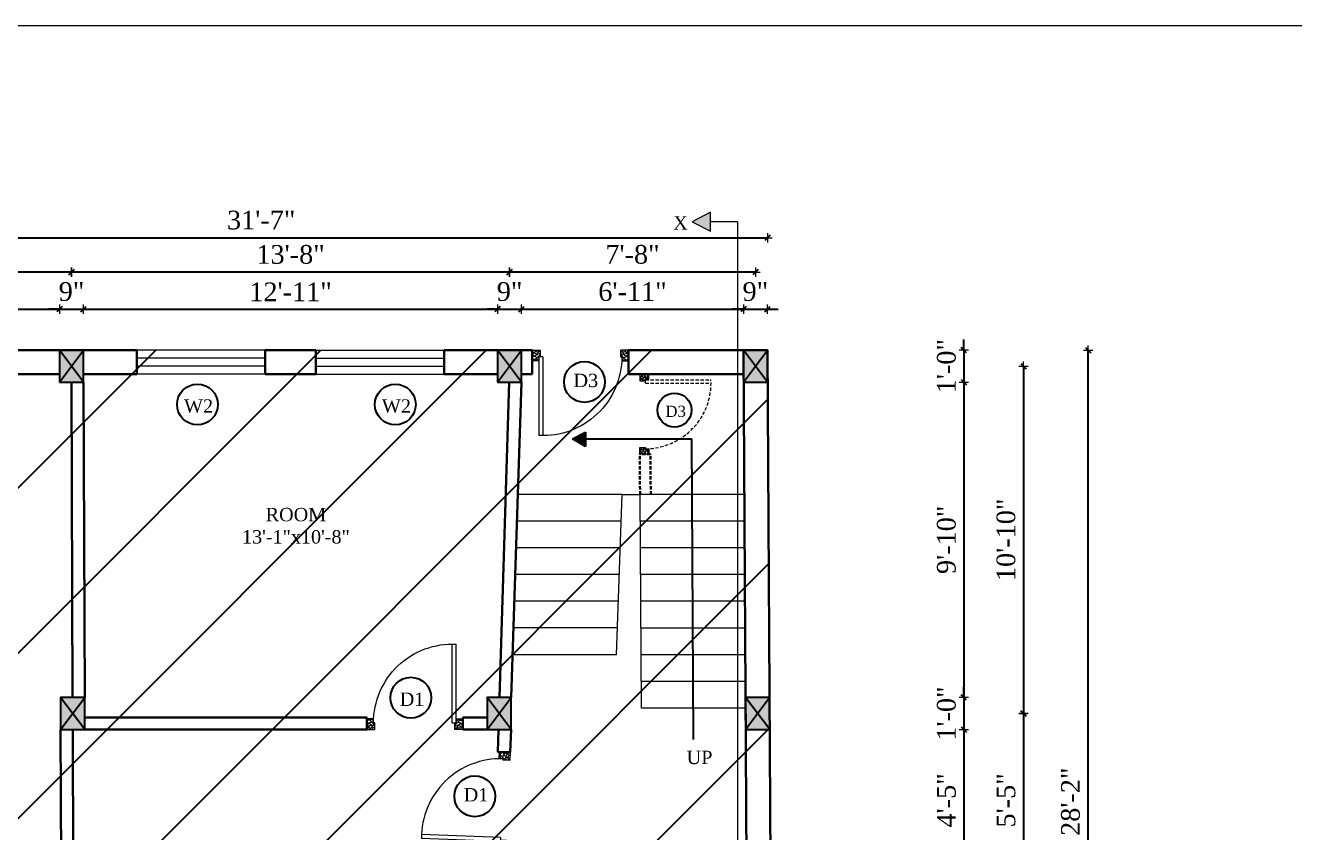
# Model space of a CAD drawing. Header units: inches. Extents: x 4069 to 291496, y -47643 to 12535.
# Drawn here: x 90554.4 to 91029.5, y 2675.7 to 2977.8 of the extents above; entities that cross this region are included whole.
import ezdxf

# ---------------------------------------------------------------- set-up
doc = ezdxf.new("R2010")
doc.units = ezdxf.units.IN
doc.header["$LTSCALE"] = 5
doc.header["$MEASUREMENT"] = 0
doc.linetypes.add('HIDDEN', pattern=[0.375, 0.25, -0.125])
for name, color, linetype, lineweight in [('A-WALL', 7, 'Continuous', 9), ('Dimension', 7, 'Continuous', 18), ('DOOR', 62, 'Continuous', 0), ('Dw', 2, 'Continuous', 18), ('ele1', 21, 'Continuous', 20), ('tefriş', 30, 'Continuous', 9)]:
    doc.layers.add(name, color=color, linetype=linetype, lineweight=lineweight)
doc.layers.add('dim line', color=7, linetype='Continuous', lineweight=15, true_color=0xfab2b2)
doc.layers.add('TEXT', color=6, linetype='Continuous')
doc.layers.add('WALL', color=7, linetype='Continuous')
doc.styles.add('ordinary', font='times.ttf')
doc.dimstyles.new('Copy of 96', dxfattribs={"dimtxt": 7, "dimasz": 4, "dimexe": 0.5, "dimexo": 0.5, "dimgap": 3, "dimtad": 1, "dimdec": 1, "dimzin": 11, "dimdsep": 46, "dimlunit": 4, "dimtxsty": 'ordinary', "dimblk": 'OBLIQUE', "dimcen": 0.09, "dimse1": 1, "dimse2": 1, "dimclrt": 6, "dimazin": 0, "dimtfac": 1, "dimtdec": 1, "dimtix": 1, "dimtmove": 2, "dimatfit": 3, "dimldrblk": 'leader', "dimfxl": 0.5, "dimfxlon": 1, "dimtolj": 1, "dimtzin": 0, "dimarcsym": 0})

# ---------------------------------------------------------------- blocks, each defined once
blk = doc.blocks.new('C1a')
at = {"color": 1, "ltscale": 5}
for p, q in [((18657.75, 4625.76), (18648.75, 4625.76)), ((18648.75, 4625.76), (18648.82, 4613.76)), ((18657.82, 4613.76), (18657.75, 4625.76)), ((18648.82, 4613.76), (18657.82, 4613.76))]:
    blk.add_line(p, q, dxfattribs=at)
blk = doc.blocks.new('A$C27B36B59')
at = {"layer": 'DOOR'}
for p, q in [((0, 4), (0, 0)), ((2.5, 4), (0, 4)), ((0, 0), (3, 0)), ((2.5, 2.5), (2.5, 4)), ((3, 2.5), (2.5, 2.5)), ((3, 0), (3, 2.5))]:
    blk.add_line(p, q, dxfattribs=at)
for centre, radius, start, end in [((-1.4, -0.54), 4.75, 22.1411, 72.838), ((1.34, 2.09), 1.64, 45.138, 144.8948), ((2.21, 0.3), 2.49, 83.3149, 152.658), ((0.13, 0.37), 2.05, 349.4875, 93.6805), ((1.96, -0.47), 2.01, 58.7447, 166.495), ((-0.06, 0.32), 1.13, 343.542, 86.947), ((2.08, -0.4), 1.17, 38.2816, 160.1519)]:
    blk.add_arc(centre, radius, start, end, dxfattribs=at)
blk = doc.blocks.new('D2')
at = {"layer": 'DOOR'}
for p, q in [((74473.95, 24047.59), (74473.95, 24018.09)), ((74473.95, 24047.59), (74475.45, 24047.59)), ((74475.45, 24047.59), (74475.45, 24018.13))]:
    blk.add_line(p, q, dxfattribs=at)
blk.add_arc((74473.95, 24047.59), 29.5, 180, 272.9146, dxfattribs=at)
at = {"layer": 'DOOR', "xscale": -1, "rotation": 180}
blk.add_blockref('A$C27B36B59', (74441.95, 24050.09), dxfattribs=at)
at = {"layer": 'DOOR', "rotation": 180}
blk.add_blockref('A$C27B36B59', (74477.95, 24050.09), dxfattribs=at)
blk = doc.blocks.new('smalldoor hidden')
at = {"layer": 'DOOR', "linetype": 'HIDDEN'}
for p, q in [((9851.61, -757.15), (9876.16, -757.15)), ((9851.61, -758.4), (9851.61, -757.15)), ((9851.61, -758.4), (9876.19, -758.4))]:
    blk.add_line(p, q, dxfattribs=at)
blk.add_arc((9851.61, -758.4), 24.58, 270, 2.9146, dxfattribs=at)
at = {"layer": 'DOOR', "linetype": 'HIDDEN', "yscale": 0.8333000000020547, "zscale": 0.8333000000002357, "rotation": 270}
for p, xscale in [((9849.52, -755.07), 0.8332999999984168), ((9849.52, -785.07), -0.8332999999984168)]:
    blk.add_blockref('A$C27B36B59', p, dxfattribs=dict(at, xscale=xscale))
blk = doc.blocks.new('x-x')
at = {"ltscale": 5}
for points in [[(11364.03, -701.52), (11364.03, -694.51), (11357.15, -698.09)], [(11364.03, -1135.52), (11364.03, -1128.51), (11357.15, -1132.09)]]:
    blk.add_hatch(color=256, dxfattribs=at).paths.add_polyline_path(points)
for p, q in [((11364.03, -694.51), (11357.15, -698.09)), ((11357.15, -698.09), (11364.03, -701.52)), ((11364.03, -701.52), (11364.03, -694.51)), ((11374.13, -698.09), (11364.03, -698.09)), ((11374.13, -698.09), (11374.13, -1132.09)), ((11364.03, -1128.51), (11357.15, -1132.09)), ((11364.03, -1135.52), (11364.03, -1128.51)), ((11357.15, -1132.09), (11364.03, -1135.52)), ((11374.13, -1132.09), (11364.03, -1132.09))]:
    blk.add_line(p, q, dxfattribs=at)
at = {"layer": 'A-WALL', "color": 1, "ltscale": 5}
blk.add_line((11374.13, -1120.09), (11374.13, -1132.09), dxfattribs=at)
at = {"layer": 'TEXT', "style": 'ordinary'}
for p in [(11350.08, -700.97), (11350.08, -1134.1)]:
    blk.add_text('X', height=5, dxfattribs=at).set_placement(p)
blk = doc.blocks.new('oblique')
at = {"color": 0, "lineweight": -2}
blk.add_line((0.25, 0.25), (-0.25, -0.25), dxfattribs=at)
at = {"layer": 'dim line', "lineweight": 9}
for p, q in [((-0.4375, 0), (0.4375, 0)), ((0, 0.4375), (0, -0.4375))]:
    blk.add_line(p, q, dxfattribs=at)
blk = doc.blocks.new('*D2202')
at = {"layer": 'A-WALL', "color": 0, "lineweight": -2, "ltscale": 50, "transparency": 16777216}
blk.add_line((90463.52, 2871.61), (90567.17, 2871.61), dxfattribs=at)
at = {"layer": 'Defpoints', "color": 0, "ltscale": 50, "transparency": 16777216}
for p in [(90567.17, 2871.61), (90463.52, 2856.3), (90567.17, 2856.3)]:
    blk.add_point(p, dxfattribs=at)
at = {"layer": 'A-WALL', "color": 0, "lineweight": -2, "ltscale": 50, "transparency": 16777216, "xscale": 4, "yscale": 4, "zscale": 4}
for p, rotation in [((90463.52, 2871.61), 180.0000000000261), ((90567.17, 2871.61), 2.605510395054913e-11)]:
    blk.add_blockref('oblique', p, dxfattribs=dict(at, rotation=rotation))
at = {"layer": 'A-WALL', "color": 6, "ltscale": 50, "transparency": 16777216, "insert": (90515.34, 2878.17), "char_height": 7, "attachment_point": 5, "style": 'ordinary'}
blk.add_mtext('\\A1;8\'-8"', dxfattribs=at)
blk = doc.blocks.new('_OBLIQUE')
at = {"color": 0, "linetype": 'ByBlock'}
blk.add_line((-0.5, -0.5), (0.5, 0.5), dxfattribs=at)
blk = doc.blocks.new('leader')
at = {"layer": 'Dimension'}
for p, q in [((0, -4.33), (0, 4.33)), ((-4.42, 0), (4.42, 0))]:
    blk.add_line(p, q, dxfattribs=at)
blk = doc.blocks.new('*D2203')
at = {"layer": 'A-WALL', "color": 0, "lineweight": -2, "ltscale": 50, "transparency": 16777216}
for p, q in [((90567.17, 2871.61), (90563.17, 2871.61)), ((90567.17, 2871.61), (90576.17, 2871.61)), ((90576.17, 2871.61), (90580.17, 2871.61))]:
    blk.add_line(p, q, dxfattribs=at)
at = {"layer": 'Defpoints', "color": 0, "ltscale": 50, "transparency": 16777216}
for p in [(90576.17, 2871.61), (90567.17, 2856.3), (90576.17, 2856.3)]:
    blk.add_point(p, dxfattribs=at)
at = {"layer": 'A-WALL', "color": 0, "lineweight": -2, "ltscale": 50, "transparency": 16777216, "xscale": 4, "yscale": 4, "zscale": 4}
for p, rotation in [((90567.17, 2871.61), 2.605915483400167e-11), ((90576.17, 2871.61), 180.0000000000261)]:
    blk.add_blockref('oblique', p, dxfattribs=dict(at, rotation=rotation))
at = {"layer": 'A-WALL', "color": 6, "ltscale": 50, "transparency": 16777216, "insert": (90571.67, 2878.18), "char_height": 7, "attachment_point": 5, "style": 'ordinary'}
blk.add_mtext('\\A1;9"', dxfattribs=at)
blk = doc.blocks.new('*D2204')
at = {"layer": 'A-WALL', "color": 0, "lineweight": -2, "ltscale": 50, "transparency": 16777216}
blk.add_line((90576.17, 2871.61), (90731.17, 2871.61), dxfattribs=at)
at = {"layer": 'Defpoints', "color": 0, "ltscale": 50, "transparency": 16777216}
for p in [(90731.17, 2871.61), (90576.17, 2856.3), (90731.17, 2856.3)]:
    blk.add_point(p, dxfattribs=at)
at = {"layer": 'A-WALL', "color": 0, "lineweight": -2, "ltscale": 50, "transparency": 16777216, "xscale": 4, "yscale": 4, "zscale": 4}
for p, rotation in [((90576.17, 2871.61), 180.0000000000261), ((90731.17, 2871.61), 2.605510395054913e-11)]:
    blk.add_blockref('oblique', p, dxfattribs=dict(at, rotation=rotation))
at = {"layer": 'A-WALL', "color": 6, "ltscale": 50, "transparency": 16777216, "insert": (90653.67, 2878.11), "char_height": 7, "attachment_point": 5, "style": 'ordinary'}
blk.add_mtext('\\A1;12\'-11"', dxfattribs=at)
blk = doc.blocks.new('*D2205')
at = {"layer": 'A-WALL', "color": 0, "lineweight": -2, "ltscale": 50, "transparency": 16777216}
for p, q in [((90731.17, 2871.61), (90727.17, 2871.61)), ((90731.17, 2871.61), (90740.17, 2871.61)), ((90740.17, 2871.61), (90744.17, 2871.61))]:
    blk.add_line(p, q, dxfattribs=at)
at = {"layer": 'Defpoints', "color": 0, "ltscale": 50, "transparency": 16777216}
for p in [(90740.17, 2871.61), (90731.17, 2856.3), (90740.17, 2856.3)]:
    blk.add_point(p, dxfattribs=at)
at = {"layer": 'A-WALL', "color": 0, "lineweight": -2, "ltscale": 50, "transparency": 16777216, "xscale": 4, "yscale": 4, "zscale": 4}
for p, rotation in [((90731.17, 2871.61), 2.605915483400167e-11), ((90740.17, 2871.61), 180.0000000000261)]:
    blk.add_blockref('oblique', p, dxfattribs=dict(at, rotation=rotation))
at = {"layer": 'A-WALL', "color": 6, "ltscale": 50, "transparency": 16777216, "insert": (90735.67, 2878.18), "char_height": 7, "attachment_point": 5, "style": 'ordinary'}
blk.add_mtext('\\A1;9"', dxfattribs=at)
blk = doc.blocks.new('*D2206')
at = {"layer": 'A-WALL', "color": 0, "lineweight": -2, "ltscale": 50, "transparency": 16777216}
blk.add_line((90740.17, 2871.61), (90823.17, 2871.61), dxfattribs=at)
at = {"layer": 'Defpoints', "color": 0, "ltscale": 50, "transparency": 16777216}
for p in [(90823.17, 2871.61), (90740.17, 2856.3), (90823.17, 2856.3)]:
    blk.add_point(p, dxfattribs=at)
at = {"layer": 'A-WALL', "color": 0, "lineweight": -2, "ltscale": 50, "transparency": 16777216, "xscale": 4, "yscale": 4, "zscale": 4}
for p, rotation in [((90740.17, 2871.61), 180.0000000000261), ((90823.17, 2871.61), 2.605510395054913e-11)]:
    blk.add_blockref('oblique', p, dxfattribs=dict(at, rotation=rotation))
at = {"layer": 'A-WALL', "color": 6, "ltscale": 50, "transparency": 16777216, "insert": (90781.67, 2878.17), "char_height": 7, "attachment_point": 5, "style": 'ordinary'}
blk.add_mtext('\\A1;6\'-11"', dxfattribs=at)
blk = doc.blocks.new('*D2207')
at = {"layer": 'A-WALL', "color": 0, "lineweight": -2, "ltscale": 50, "transparency": 16777216}
for p, q in [((90823.17, 2871.61), (90819.17, 2871.61)), ((90823.17, 2871.61), (90832.17, 2871.61)), ((90832.17, 2871.61), (90836.17, 2871.61))]:
    blk.add_line(p, q, dxfattribs=at)
at = {"layer": 'Defpoints', "color": 0, "ltscale": 50, "transparency": 16777216}
for p in [(90832.17, 2871.61), (90823.17, 2856.3), (90832.17, 2856.3)]:
    blk.add_point(p, dxfattribs=at)
at = {"layer": 'A-WALL', "color": 0, "lineweight": -2, "ltscale": 50, "transparency": 16777216, "xscale": 4, "yscale": 4, "zscale": 4}
for p, rotation in [((90823.17, 2871.61), 2.605915483400167e-11), ((90832.17, 2871.61), 180.0000000000261)]:
    blk.add_blockref('oblique', p, dxfattribs=dict(at, rotation=rotation))
at = {"layer": 'A-WALL', "color": 6, "ltscale": 50, "transparency": 16777216, "insert": (90827.67, 2878.18), "char_height": 7, "attachment_point": 5, "style": 'ordinary'}
blk.add_mtext('\\A1;9"', dxfattribs=at)
blk = doc.blocks.new('*D2208')
at = {"layer": 'A-WALL', "color": 0, "lineweight": -2, "ltscale": 50, "transparency": 16777216}
blk.add_line((90827.67, 2885.51), (90735.67, 2885.51), dxfattribs=at)
at = {"layer": 'Defpoints', "color": 0, "ltscale": 50, "transparency": 16777216}
for p in [(90735.67, 2885.51), (90735.67, 2856.3), (90827.67, 2856.3)]:
    blk.add_point(p, dxfattribs=at)
at = {"layer": 'A-WALL', "color": 0, "lineweight": -2, "ltscale": 50, "transparency": 16777216, "xscale": 4, "yscale": 4, "zscale": 4, "rotation": 180}
blk.add_blockref('oblique', (90735.67, 2885.51), dxfattribs=at)
at = {"layer": 'A-WALL', "color": 0, "lineweight": -2, "ltscale": 50, "transparency": 16777216, "xscale": 4, "yscale": 4, "zscale": 4}
blk.add_blockref('oblique', (90827.67, 2885.51), dxfattribs=at)
at = {"layer": 'A-WALL', "color": 6, "ltscale": 50, "transparency": 16777216, "insert": (90781.67, 2892.08), "char_height": 7, "attachment_point": 5, "style": 'ordinary'}
blk.add_mtext('\\A1;7\'-8"', dxfattribs=at)
blk = doc.blocks.new('*D2209')
at = {"layer": 'A-WALL', "color": 0, "lineweight": -2, "ltscale": 50, "transparency": 16777216}
blk.add_line((90735.67, 2885.51), (90571.67, 2885.51), dxfattribs=at)
at = {"layer": 'Defpoints', "color": 0, "ltscale": 50, "transparency": 16777216}
for p in [(90571.67, 2885.51), (90571.67, 2856.3), (90735.67, 2856.3)]:
    blk.add_point(p, dxfattribs=at)
at = {"layer": 'A-WALL', "color": 0, "lineweight": -2, "ltscale": 50, "transparency": 16777216, "xscale": 4, "yscale": 4, "zscale": 4, "rotation": 180}
blk.add_blockref('oblique', (90571.67, 2885.51), dxfattribs=at)
at = {"layer": 'A-WALL', "color": 0, "lineweight": -2, "ltscale": 50, "transparency": 16777216, "xscale": 4, "yscale": 4, "zscale": 4}
blk.add_blockref('oblique', (90735.67, 2885.51), dxfattribs=at)
at = {"layer": 'A-WALL', "color": 6, "ltscale": 50, "transparency": 16777216, "insert": (90653.67, 2892.07), "char_height": 7, "attachment_point": 5, "style": 'ordinary'}
blk.add_mtext('\\A1;13\'-8"', dxfattribs=at)
blk = doc.blocks.new('*D2210')
at = {"layer": 'A-WALL', "color": 0, "lineweight": -2, "ltscale": 50, "transparency": 16777216}
blk.add_line((90571.67, 2885.51), (90458.34, 2885.51), dxfattribs=at)
at = {"layer": 'Defpoints', "color": 0, "ltscale": 50, "transparency": 16777216}
for p in [(90458.34, 2885.51), (90458.34, 2856.3), (90571.67, 2856.3)]:
    blk.add_point(p, dxfattribs=at)
at = {"layer": 'A-WALL', "color": 0, "lineweight": -2, "ltscale": 50, "transparency": 16777216, "xscale": 4, "yscale": 4, "zscale": 4, "rotation": 180}
blk.add_blockref('oblique', (90458.34, 2885.51), dxfattribs=at)
at = {"layer": 'A-WALL', "color": 0, "lineweight": -2, "ltscale": 50, "transparency": 16777216, "xscale": 4, "yscale": 4, "zscale": 4}
blk.add_blockref('oblique', (90571.67, 2885.51), dxfattribs=at)
at = {"layer": 'A-WALL', "color": 6, "ltscale": 50, "transparency": 16777216, "insert": (90515, 2892.08), "char_height": 7, "attachment_point": 5, "style": 'ordinary'}
blk.add_mtext('\\A1;9\'-5"', dxfattribs=at)
blk = doc.blocks.new('*D1980')
at = {"layer": 'A-WALL', "color": 0, "lineweight": -2, "ltscale": 50, "transparency": 16777216}
blk.add_line((90453.17, 2898.36), (90832.17, 2898.36), dxfattribs=at)
at = {"layer": 'Defpoints', "color": 0, "ltscale": 50, "transparency": 16777216}
for p in [(90832.17, 2898.36), (90453.17, 2856.3), (90832.17, 2856.3)]:
    blk.add_point(p, dxfattribs=at)
at = {"layer": 'A-WALL', "color": 0, "lineweight": -2, "ltscale": 50, "transparency": 16777216, "xscale": 4, "yscale": 4, "zscale": 4, "rotation": 180}
blk.add_blockref('oblique', (90453.17, 2898.36), dxfattribs=at)
at = {"layer": 'A-WALL', "color": 0, "lineweight": -2, "ltscale": 50, "transparency": 16777216, "xscale": 4, "yscale": 4, "zscale": 4}
blk.add_blockref('oblique', (90832.17, 2898.36), dxfattribs=at)
at = {"layer": 'A-WALL', "color": 6, "ltscale": 50, "transparency": 16777216, "insert": (90642.67, 2904.93), "char_height": 7, "attachment_point": 5, "style": 'ordinary'}
blk.add_mtext('\\A1;31\'-7"', dxfattribs=at)
blk = doc.blocks.new('*D2213')
at = {"layer": 'A-WALL', "color": 0, "lineweight": -2, "ltscale": 50, "transparency": 16777216}
for p, q in [((90905.77, 2856.3), (90905.77, 2860.3)), ((90905.77, 2856.3), (90905.77, 2844.3)), ((90905.77, 2844.3), (90905.77, 2840.3))]:
    blk.add_line(p, q, dxfattribs=at)
at = {"layer": 'Defpoints', "color": 0, "ltscale": 50, "transparency": 16777216}
for p in [(90832.17, 2856.3), (90832.24, 2844.3), (90905.77, 2844.3)]:
    blk.add_point(p, dxfattribs=at)
at = {"layer": 'A-WALL', "color": 0, "lineweight": -2, "ltscale": 50, "transparency": 16777216, "xscale": 4, "yscale": 4, "zscale": 4}
for p, rotation in [((90905.77, 2856.3), 270), ((90905.77, 2844.3), 90)]:
    blk.add_blockref('oblique', p, dxfattribs=dict(at, rotation=rotation))
at = {"layer": 'A-WALL', "color": 6, "ltscale": 50, "transparency": 16777216, "insert": (90899.21, 2850.3), "char_height": 7, "attachment_point": 5, "rotation": 90, "style": 'ordinary'}
blk.add_mtext('\\A1;1\'-0"', dxfattribs=at)
blk = doc.blocks.new('*D2214')
at = {"layer": 'A-WALL', "color": 0, "lineweight": -2, "ltscale": 50, "transparency": 16777216}
blk.add_line((90905.77, 2844.3), (90905.77, 2726.3), dxfattribs=at)
at = {"layer": 'Defpoints', "color": 0, "ltscale": 50, "transparency": 16777216}
for p in [(90832.24, 2844.3), (90832.96, 2726.3), (90905.77, 2726.3)]:
    blk.add_point(p, dxfattribs=at)
at = {"layer": 'A-WALL', "color": 0, "lineweight": -2, "ltscale": 50, "transparency": 16777216, "xscale": 4, "yscale": 4, "zscale": 4}
for p, rotation in [((90905.77, 2844.3), 90), ((90905.77, 2726.3), 270)]:
    blk.add_blockref('oblique', p, dxfattribs=dict(at, rotation=rotation))
at = {"layer": 'A-WALL', "color": 6, "ltscale": 50, "transparency": 16777216, "insert": (90899.2, 2785.3), "char_height": 7, "attachment_point": 5, "rotation": 90, "style": 'ordinary'}
blk.add_mtext('\\A1;9\'-10"', dxfattribs=at)
blk = doc.blocks.new('*D2215')
at = {"layer": 'A-WALL', "color": 0, "lineweight": -2, "ltscale": 50, "transparency": 16777216}
for p, q in [((90905.77, 2726.3), (90905.77, 2730.3)), ((90905.77, 2726.3), (90905.77, 2714.3)), ((90905.77, 2714.3), (90905.77, 2710.3))]:
    blk.add_line(p, q, dxfattribs=at)
at = {"layer": 'Defpoints', "color": 0, "ltscale": 50, "transparency": 16777216}
for p in [(90832.96, 2726.3), (90833.04, 2714.3), (90905.77, 2714.3)]:
    blk.add_point(p, dxfattribs=at)
at = {"layer": 'A-WALL', "color": 0, "lineweight": -2, "ltscale": 50, "transparency": 16777216, "xscale": 4, "yscale": 4, "zscale": 4}
for p, rotation in [((90905.77, 2726.3), 270), ((90905.77, 2714.3), 90)]:
    blk.add_blockref('oblique', p, dxfattribs=dict(at, rotation=rotation))
at = {"layer": 'A-WALL', "color": 6, "ltscale": 50, "transparency": 16777216, "insert": (90899.21, 2720.3), "char_height": 7, "attachment_point": 5, "rotation": 90, "style": 'ordinary'}
blk.add_mtext('\\A1;1\'-0"', dxfattribs=at)
blk = doc.blocks.new('*D2216')
at = {"layer": 'A-WALL', "color": 0, "lineweight": -2, "ltscale": 50, "transparency": 16777216}
blk.add_line((90905.77, 2714.3), (90905.77, 2661.3), dxfattribs=at)
at = {"layer": 'Defpoints', "color": 0, "ltscale": 50, "transparency": 16777216}
for p in [(90833.04, 2714.3), (90833.36, 2661.3), (90905.77, 2661.3)]:
    blk.add_point(p, dxfattribs=at)
at = {"layer": 'A-WALL', "color": 0, "lineweight": -2, "ltscale": 50, "transparency": 16777216, "xscale": 4, "yscale": 4, "zscale": 4}
for p, rotation in [((90905.77, 2714.3), 90), ((90905.77, 2661.3), 270)]:
    blk.add_blockref('oblique', p, dxfattribs=dict(at, rotation=rotation))
at = {"layer": 'A-WALL', "color": 6, "ltscale": 50, "transparency": 16777216, "insert": (90899.21, 2687.8), "char_height": 7, "attachment_point": 5, "rotation": 90, "style": 'ordinary'}
blk.add_mtext('\\A1;4\'-5"', dxfattribs=at)
blk = doc.blocks.new('*D2220')
at = {"layer": 'A-WALL', "color": 0, "lineweight": -2, "ltscale": 50, "transparency": 16777216}
blk.add_line((90928.07, 2850.3), (90928.07, 2720.3), dxfattribs=at)
at = {"layer": 'Defpoints', "color": 0, "ltscale": 50, "transparency": 16777216}
for p in [(90832.2, 2850.3), (90833, 2720.3), (90928.07, 2720.3)]:
    blk.add_point(p, dxfattribs=at)
at = {"layer": 'A-WALL', "color": 0, "lineweight": -2, "ltscale": 50, "transparency": 16777216, "xscale": 4, "yscale": 4, "zscale": 4}
for p, rotation in [((90928.07, 2850.3), 90), ((90928.07, 2720.3), 270)]:
    blk.add_blockref('oblique', p, dxfattribs=dict(at, rotation=rotation))
at = {"layer": 'A-WALL', "color": 6, "ltscale": 50, "transparency": 16777216, "insert": (90921.51, 2785.3), "char_height": 7, "attachment_point": 5, "rotation": 90, "style": 'ordinary'}
blk.add_mtext('\\A1;10\'-10"', dxfattribs=at)
blk = doc.blocks.new('*D2221')
at = {"layer": 'A-WALL', "color": 0, "lineweight": -2, "ltscale": 50, "transparency": 16777216}
blk.add_line((90928.07, 2720.3), (90928.07, 2655.3), dxfattribs=at)
at = {"layer": 'Defpoints', "color": 0, "ltscale": 50, "transparency": 16777216}
for p in [(90833, 2720.3), (90833.4, 2655.3), (90928.07, 2655.3)]:
    blk.add_point(p, dxfattribs=at)
at = {"layer": 'A-WALL', "color": 0, "lineweight": -2, "ltscale": 50, "transparency": 16777216, "xscale": 4, "yscale": 4, "zscale": 4}
for p, rotation in [((90928.07, 2720.3), 90), ((90928.07, 2655.3), 270)]:
    blk.add_blockref('oblique', p, dxfattribs=dict(at, rotation=rotation))
at = {"layer": 'A-WALL', "color": 6, "ltscale": 50, "transparency": 16777216, "insert": (90921.51, 2687.8), "char_height": 7, "attachment_point": 5, "rotation": 90, "style": 'ordinary'}
blk.add_mtext('\\A1;5\'-5"', dxfattribs=at)
blk = doc.blocks.new('*D2223')
at = {"layer": 'A-WALL', "color": 0, "lineweight": -2, "ltscale": 50, "transparency": 16777216}
blk.add_line((90952.23, 2518.3), (90952.23, 2856.3), dxfattribs=at)
at = {"layer": 'Defpoints', "color": 0, "ltscale": 50, "transparency": 16777216}
for p in [(90832.17, 2856.3), (90952.23, 2856.3), (90834.24, 2518.3)]:
    blk.add_point(p, dxfattribs=at)
at = {"layer": 'A-WALL', "color": 0, "lineweight": -2, "ltscale": 50, "transparency": 16777216, "xscale": 4, "yscale": 4, "zscale": 4}
for p, rotation in [((90952.23, 2856.3), 90), ((90952.23, 2518.3), 270)]:
    blk.add_blockref('oblique', p, dxfattribs=dict(at, rotation=rotation))
at = {"layer": 'A-WALL', "color": 6, "ltscale": 50, "transparency": 16777216, "insert": (90945.67, 2687.3), "char_height": 7, "attachment_point": 5, "rotation": 90, "style": 'ordinary'}
blk.add_mtext('\\A1;28\'-2"', dxfattribs=at)

msp = doc.modelspace()

# ---------------------------------------------------------------- hatches: boundary and pattern name
at = {"layer": 'WALL', "linetype": 'ByBlock', "ltscale": 5, "true_color": 0xf8991e}
h = msp.add_hatch(dxfattribs=at)
h.set_pattern_fill('ANSI31', color=30, scale=350)
h.set_pattern_definition([(45, (83816.94, 5103.35), (-30.93592, 30.93592), [])])
h.paths.add_polyline_path([(90261.24429, 2518.29725), (90453.1654, 2856.29725), (90832.1654, 2856.29725), (90833.65384, 2614.29725), (90882.24429, 2614.29725), (90882.24429, 2524.29725), (90834.24429, 2524.29725), (90834.24429, 2518.29725)])
h = msp.add_hatch(color=30, dxfattribs=at)
h.dxf.hatch_style = 1
h.paths.add_polyline_path([(90571.66532, 2850.29725), (90567.16532, 2844.29725), (90576.16532, 2844.29725)])
h.paths.add_polyline_path([(90576.16532, 2844.29725), (90576.16532, 2856.29725), (90571.66532, 2850.29725)])
h.paths.add_polyline_path([(90571.66532, 2850.29725), (90576.16532, 2856.29725), (90567.16532, 2856.29725)])
h.paths.add_polyline_path([(90567.16532, 2856.29725), (90567.16532, 2844.29725), (90571.66532, 2850.29725)])
h = msp.add_hatch(color=30, dxfattribs=at)
h.dxf.hatch_style = 1
h.paths.add_polyline_path([(90735.66532, 2850.29725), (90731.16532, 2844.29725), (90740.16532, 2844.29725)])
h.paths.add_polyline_path([(90740.16532, 2844.29725), (90740.16532, 2856.29725), (90735.66532, 2850.29725)])
h.paths.add_polyline_path([(90735.66532, 2850.29725), (90740.16532, 2856.29725), (90731.16532, 2856.29725)])
h.paths.add_polyline_path([(90731.16532, 2856.29725), (90731.16532, 2844.29725), (90735.66532, 2850.29725)])
h = msp.add_hatch(color=30, dxfattribs=at)
h.dxf.hatch_style = 1
h.paths.add_polyline_path([(90832.23921, 2844.29725), (90827.70222, 2850.29725), (90823.23904, 2844.29725)])
h.paths.add_polyline_path([(90832.23921, 2844.29725), (90832.1654, 2856.29725), (90827.70222, 2850.29725)])
h.paths.add_polyline_path([(90832.1654, 2856.29725), (90823.16523, 2856.29725), (90827.70222, 2850.29725)])
h.paths.add_polyline_path([(90827.70222, 2850.29725), (90823.16523, 2856.29725), (90823.23904, 2844.29725)])
at = {"layer": 'WALL', "linetype": 'ByBlock', "ltscale": 5}
msp.add_hatch(color=2, dxfattribs=at).paths.add_polyline_path([(90759.26966, 2823.13222), (90764.1308, 2825.5348), (90764.1308, 2820.28656)])
at = {"layer": 'WALL', "linetype": 'ByBlock', "ltscale": 5, "true_color": 0xf8991e}
h = msp.add_hatch(color=30, dxfattribs=at)
h.dxf.hatch_style = 1
h.paths.add_polyline_path([(90572.09555, 2720.29725), (90567.59555, 2714.29725), (90576.59555, 2714.29725)])
h.paths.add_polyline_path([(90576.59555, 2714.29725), (90576.59555, 2726.29725), (90572.09555, 2720.29725)])
h.paths.add_polyline_path([(90572.09555, 2720.29725), (90576.59555, 2726.29725), (90567.59555, 2726.29725)])
h.paths.add_polyline_path([(90567.59555, 2726.29725), (90567.59555, 2714.29725), (90572.09555, 2720.29725)])
h = msp.add_hatch(color=30, dxfattribs=at)
h.dxf.hatch_style = 1
h.paths.add_polyline_path([(90731.70905, 2720.29725), (90727.20905, 2714.29725), (90736.20905, 2714.29725)])
h.paths.add_polyline_path([(90736.20905, 2714.29725), (90736.20905, 2726.29725), (90731.70905, 2720.29725)])
h.paths.add_polyline_path([(90731.70905, 2720.29725), (90736.20905, 2726.29725), (90727.20905, 2726.29725)])
h.paths.add_polyline_path([(90727.20905, 2726.29725), (90727.20905, 2714.29725), (90731.70905, 2720.29725)])
h = msp.add_hatch(color=30, dxfattribs=at)
h.dxf.hatch_style = 1
h.paths.add_polyline_path([(90833.03878, 2714.29725), (90828.50179, 2720.29725), (90824.03861, 2714.29725)])
h.paths.add_polyline_path([(90833.03878, 2714.29725), (90832.96497, 2726.29725), (90828.50179, 2720.29725)])
h.paths.add_polyline_path([(90832.96497, 2726.29725), (90823.9648, 2726.29725), (90828.50179, 2720.29725)])
h.paths.add_polyline_path([(90828.50179, 2720.29725), (90823.9648, 2726.29725), (90824.03861, 2714.29725)])

# ---------------------------------------------------------------- linework, layer by layer
at = {"color": 1, "ltscale": 5}
for p, q in [((90567.16532, 2844.29725), (90576.16532, 2856.29725)), ((90576.16532, 2844.29725), (90567.16532, 2856.29725)), ((90731.16532, 2844.29725), (90740.16532, 2856.29725)), ((90740.16532, 2844.29725), (90731.16532, 2856.29725)), ((90832.23921, 2844.29725), (90823.16523, 2856.29725)), ((90823.23904, 2844.29725), (90832.1654, 2856.29725)), ((90738.75716, 2792.29733), (90738.42225, 2792.30855)), ((90567.59555, 2714.29725), (90576.59555, 2726.29725)), ((90576.59555, 2714.29725), (90567.59555, 2726.29725)), ((90727.20905, 2714.29725), (90736.20905, 2726.29725)), ((90736.20905, 2714.29725), (90727.20905, 2726.29725)), ((90833.03878, 2714.29725), (90823.9648, 2726.29725)), ((90824.03861, 2714.29725), (90832.96497, 2726.29725))]:
    msp.add_line(p, q, dxfattribs=at)
at = {"layer": 'A-WALL', "lineweight": 30}
for p, q in [((90596.16532, 2856.29725), (90548.78503, 2856.29725)), ((90596.16532, 2856.29725), (90596.16532, 2847.29725)), ((90663.16532, 2856.29725), (90644.16532, 2856.29725)), ((90644.16532, 2856.29725), (90644.16532, 2847.29725)), ((90663.16532, 2856.29725), (90663.16532, 2847.29725)), ((90740.16532, 2856.29725), (90711.16532, 2856.29725)), ((90711.16532, 2856.29725), (90711.16532, 2847.29725)), ((90744.1654, 2856.29725), (90740.16532, 2856.29725)), ((90744.1654, 2856.29725), (90744.1654, 2847.29725)), ((90832.1654, 2856.29725), (90780.1654, 2856.29725)), ((90780.1654, 2856.29725), (90780.1654, 2847.29725)), ((90825.24412, 2518.29725), (90823.16523, 2856.29725)), ((90833.65384, 2614.29725), (90832.1654, 2856.29725)), ((90567.16532, 2847.29725), (90548.78503, 2847.29725)), ((90596.16532, 2847.29725), (90576.16532, 2847.29725)), ((90663.16532, 2847.29725), (90644.16532, 2847.29725)), ((90731.16532, 2847.29725), (90711.16532, 2847.29725)), ((90744.1654, 2847.29725), (90740.16532, 2847.29725)), ((90823.22059, 2847.29725), (90780.1654, 2847.29725)), ((90572.07569, 2726.29725), (90571.68517, 2844.29725)), ((90576.59555, 2726.29725), (90576.16532, 2844.29725)), ((90735.48272, 2844.29725), (90731.89164, 2726.29725)), ((90740.16532, 2844.29725), (90736.20905, 2726.29725)), ((90576.59555, 2718.79725), (90682.20905, 2718.79725)), ((90682.20905, 2718.79725), (90682.20905, 2714.29725)), ((90718.20905, 2718.79725), (90727.20905, 2718.79725)), ((90718.20905, 2718.79725), (90718.20905, 2714.29725)), ((90567.81066, 2661.29725), (90567.59555, 2714.29725)), ((90572.31063, 2661.31552), (90572.09551, 2714.31552)), ((90576.59555, 2714.29725), (90682.20905, 2714.29725)), ((90718.20905, 2714.29725), (90727.20905, 2714.29725)), ((90731.52645, 2714.29725), (90731.26777, 2705.79725)), ((90736.20905, 2714.29725), (90735.8918, 2705.79725)), ((90731.26777, 2705.79725), (90735.8918, 2705.79725))]:
    msp.add_line(p, q, dxfattribs=at)
at = {"layer": 'A-WALL', "linetype": 'HIDDEN', "lineweight": 30}
for p, q in [((90784.49736, 2802.29733), (90784.40495, 2817.32242)), ((90788.40502, 2817.32242), (90784.40495, 2817.32242)), ((90788.49744, 2802.29733), (90788.40502, 2817.32242))]:
    msp.add_line(p, q, dxfattribs=at)
at = {"layer": 'Dw', "color": 3}
for p, q in [((90644.16532, 2856.29725), (90596.16532, 2856.29725)), ((90663.16532, 2856.29725), (90711.16532, 2856.29725)), ((90644.16532, 2853.29725), (90596.16532, 2853.29725)), ((90663.16532, 2853.29725), (90711.16532, 2853.29725)), ((90644.16532, 2850.29725), (90596.16532, 2850.29725)), ((90644.16532, 2847.29725), (90596.16532, 2847.29725)), ((90663.16532, 2850.29725), (90711.16532, 2850.29725)), ((90663.16532, 2847.29725), (90711.16532, 2847.29725))]:
    msp.add_line(p, q, dxfattribs=at)
at = {"layer": 'ele1'}
msp.add_lwpolyline([(90199.57197, 2977.82099), (93284.53642, 2977.82099), (93284.53642, 822.48801), (90199.57197, 822.48801)], close=True, dxfattribs=at)
msp.add_lwpolyline([(90199.57197, 2977.82099), (93284.53642, 2977.82099), (93284.53642, 822.48801), (90199.57197, 822.48801)], close=True, dxfattribs=at)
at = {"layer": 'tefriş', "ltscale": 5}
for p, q in [((90777.75716, 2802.29733), (90738.75716, 2802.29733)), ((90775.74549, 2742.29733), (90777.75716, 2802.29733)), ((90777.75716, 2802.29733), (90784.49736, 2802.29733)), ((90823.49736, 2802.29733), (90784.49736, 2802.29733)), ((90784.98941, 2722.29733), (90784.49736, 2802.29733)), ((90777.42225, 2792.30855), (90738.42225, 2792.30855)), ((90823.55888, 2792.29468), (90784.55888, 2792.29468)), ((90777.08735, 2782.31978), (90738.08735, 2782.31978)), ((90823.62039, 2782.29506), (90784.62039, 2782.29506)), ((90776.75245, 2772.33101), (90737.75245, 2772.33101)), ((90823.68188, 2772.29733), (90784.68188, 2772.29733)), ((90776.41605, 2762.29733), (90737.41605, 2762.29733)), ((90823.74339, 2762.29581), (90784.74339, 2762.29581)), ((90776.08265, 2752.35347), (90737.08265, 2752.35347)), ((90823.8049, 2752.29619), (90784.8049, 2752.29619)), ((90775.74549, 2742.29733), (90736.74549, 2742.29733)), ((90823.8664, 2742.29657), (90784.8664, 2742.29657)), ((90823.9279, 2732.29695), (90784.9279, 2732.29695)), ((90823.98941, 2722.29733), (90784.98941, 2722.29733))]:
    msp.add_line(p, q, dxfattribs=at)
at = {"layer": 'TEXT'}
for centre, radius in [((90763.69179, 2844.37764), 7.64038), ((90618.79705, 2835.94848), 7.64038), ((90692.86479, 2835.94848), 7.64038), ((90797.40016, 2833.86994), 6.36673), ((90698.68266, 2726.21686), 7.64038), ((90722.62854, 2689.32364), 7.64038)]:
    msp.add_circle(centre, radius, dxfattribs=at)
at = {"layer": 'WALL', "color": 2, "linetype": 'ByBlock', "ltscale": 5}
for p, q in [((90759.26966, 2823.13222), (90764.1308, 2825.5348)), ((90764.1308, 2820.28656), (90759.26966, 2823.13222)), ((90764.1308, 2825.5348), (90764.1308, 2820.28656)), ((90764.1308, 2823.13222), (90803.86922, 2823.13222)), ((90804.56168, 2710.54599), (90803.86922, 2823.13222))]:
    msp.add_line(p, q, dxfattribs=at)
for points in [[(90567.16532, 2844.29725), (90576.16532, 2844.29725), (90576.16532, 2856.29725), (90567.16532, 2856.29725)], [(90731.16532, 2844.29725), (90740.16532, 2844.29725), (90740.16532, 2856.29725), (90731.16532, 2856.29725)], [(90823.16523, 2856.29725), (90823.23904, 2844.29725), (90832.23921, 2844.29725), (90832.1654, 2856.29725)], [(90567.59555, 2714.29725), (90576.59555, 2714.29725), (90576.59555, 2726.29725), (90567.59555, 2726.29725)], [(90727.20905, 2714.29725), (90736.20905, 2714.29725), (90736.20905, 2726.29725), (90727.20905, 2726.29725)], [(90823.9648, 2726.29725), (90824.03861, 2714.29725), (90833.03878, 2714.29725), (90832.96497, 2726.29725)]]:
    msp.add_lwpolyline(points, close=True, dxfattribs=at)

# ---------------------------------------------------------------- block references
at = {"layer": 'A-WALL', "color": 1}
for name, p in [('x-x', (79446.82767, 3602.38821)), ('smalldoor hidden', (80934.8819, 3602.38821))]:
    msp.add_blockref(name, p, dxfattribs=at)
at = {"layer": 'WALL', "color": 2, "linetype": 'ByBlock', "xscale": -1}
msp.add_blockref('D2', (165222.11663, -21193.79067), dxfattribs=at)
at = {"layer": 'WALL', "color": 2, "linetype": 'ByBlock', "ltscale": 5}
for p in [(72174.41999, -1769.46192), (72175.21956, -1899.46192)]:
    msp.add_blockref('C1a', p, dxfattribs=at)
at = {"layer": 'WALL', "color": 2, "linetype": 'ByBlock', "xscale": -1, "rotation": 180}
msp.add_blockref('D2', (16240.25782, 26764.38517), dxfattribs=at)
at = {"layer": 'WALL', "color": 2, "linetype": 'ByBlock', "rotation": 267.8625062016944}
msp.add_blockref('D2', (69479.04695, 77992.93853), dxfattribs=at)

# ---------------------------------------------------------------- texts
at = {"layer": 'TEXT', "style": 'ordinary'}
for s, height, rotation, p in [('D3', 5, 0.0003881, (90759.59382, 2842.45251)), ('W2', 5, 0.0003881, (90613.76405, 2832.88436)), ('W2', 5, 0.0003881, (90687.8318, 2832.88436)), ('D3', 4.1665, 359.9996119, (90793.98529, 2831.31666)), ('D1', 5, 0.0003881, (90694.53264, 2723.15275)), ('UP', 5, 359.9996119, (90801.95349, 2701.3911)), ('D1', 5, 359.9996119, (90718.47849, 2687.39857))]:
    msp.add_text(s, height=height, rotation=rotation, dxfattribs=at).set_placement(p)
at = {"layer": 'TEXT', "insert": (90655.6597, 2783.85425), "char_height": 5, "attachment_point": 8, "rotation": 359.9996119, "style": 'ordinary'}
msp.add_mtext_dynamic_manual_height_columns('ROOM\\P13\'-1"x10\'-8"', width=101.5687276, gutter_width=1720.71691, heights=[0], dxfattribs=at)

# ---------------------------------------------------------------- dimensions: what is measured, and where the dimension line sits
at = {"layer": 'A-WALL', "ltscale": 50}
for base, p1, p2, picture, middle in [((90832.1654, 2898.35605), (90453.1654, 2856.29725), (90832.1654, 2856.29725), '*D1980', (90642.6654, 2904.92671)), ((90458.34023, 2885.51224), (90571.66532, 2856.29725), (90458.34023, 2856.29725), '*D2210', (90515.00277, 2892.0829)), ((90571.66532, 2885.51224), (90735.66532, 2856.29725), (90571.66532, 2856.29725), '*D2209', (90653.66532, 2892.07281))]:
    dim = msp.add_linear_dim(base=base, p1=p1, p2=p2, dimstyle='Copy of 96', override={"dimdec": 0, "dimblk": 'oblique', "dimtdec": 0, "dimarcsym": 1}, dxfattribs=at)
    dim.commit()
    dim.dimension.update_dxf_attribs({"geometry": picture, "text_midpoint": middle})
dim = msp.add_aligned_dim(p1=(90827.66532, 2856.29725), p2=(90735.66532, 2856.29725), distance=-29.21499, dimstyle='Copy of 96', override={"dimdec": 0, "dimblk": 'oblique', "dimtdec": 0, "dimarcsym": 1}, dxfattribs=at)
dim.commit()
dim.dimension.update_dxf_attribs({"geometry": '*D2208', "text_midpoint": (90781.66532, 2892.0829)})
for base, p1, p2, angle, picture, middle in [((90567.16532, 2871.6103), (90463.51506, 2856.29725), (90567.16532, 2856.29725), 180, '*D2202', (90515.34019, 2878.17086)), ((90576.16532, 2871.6103), (90567.16532, 2856.29725), (90576.16532, 2856.29725), 180, '*D2203', (90571.66532, 2878.18096)), ((90731.16532, 2871.6103), (90576.16532, 2856.29725), (90731.16532, 2856.29725), 180, '*D2204', (90653.66532, 2878.1103)), ((90740.16532, 2871.6103), (90731.16532, 2856.29725), (90740.16532, 2856.29725), 180, '*D2205', (90735.66532, 2878.18096)), ((90823.16523, 2871.6103), (90740.16532, 2856.29725), (90823.16523, 2856.29725), 180, '*D2206', (90781.66527, 2878.17086)), ((90832.1654, 2871.6103), (90823.16523, 2856.29725), (90832.1654, 2856.29725), 180, '*D2207', (90827.66532, 2878.18096)), ((90905.76925, 2844.29725), (90832.1654, 2856.29725), (90832.23921, 2844.29725), 90, '*D2213', (90899.20868, 2850.29725)), ((90952.2294, 2856.29725), (90834.24429, 2518.29725), (90832.1654, 2856.29725), 90, '*D2223', (90945.66883, 2687.29725)), ((90928.07405, 2720.29725), (90832.20231, 2850.29725), (90833.00188, 2720.29725), 90, '*D2220', (90921.51349, 2785.29725)), ((90905.76925, 2726.29725), (90832.23921, 2844.29725), (90832.96497, 2726.29725), 90, '*D2214', (90899.19859, 2785.29725)), ((90905.76925, 2714.29725), (90832.96497, 2726.29725), (90833.03878, 2714.29725), 90, '*D2215', (90899.20868, 2720.29725)), ((90928.07405, 2655.29725), (90833.00188, 2720.29725), (90833.40166, 2655.29725), 90, '*D2221', (90921.51349, 2687.79725)), ((90905.76925, 2661.29725), (90833.03878, 2714.29725), (90833.36476, 2661.29725), 90, '*D2216', (90899.20868, 2687.79725))]:
    dim = msp.add_linear_dim(base=base, p1=p1, p2=p2, angle=angle, dimstyle='Copy of 96', override={"dimdec": 0, "dimblk": 'oblique', "dimtdec": 0, "dimarcsym": 1}, dxfattribs=at)
    dim.commit()
    dim.dimension.update_dxf_attribs({"geometry": picture, "text_midpoint": middle})

doc.saveas('drawing.dxf')
